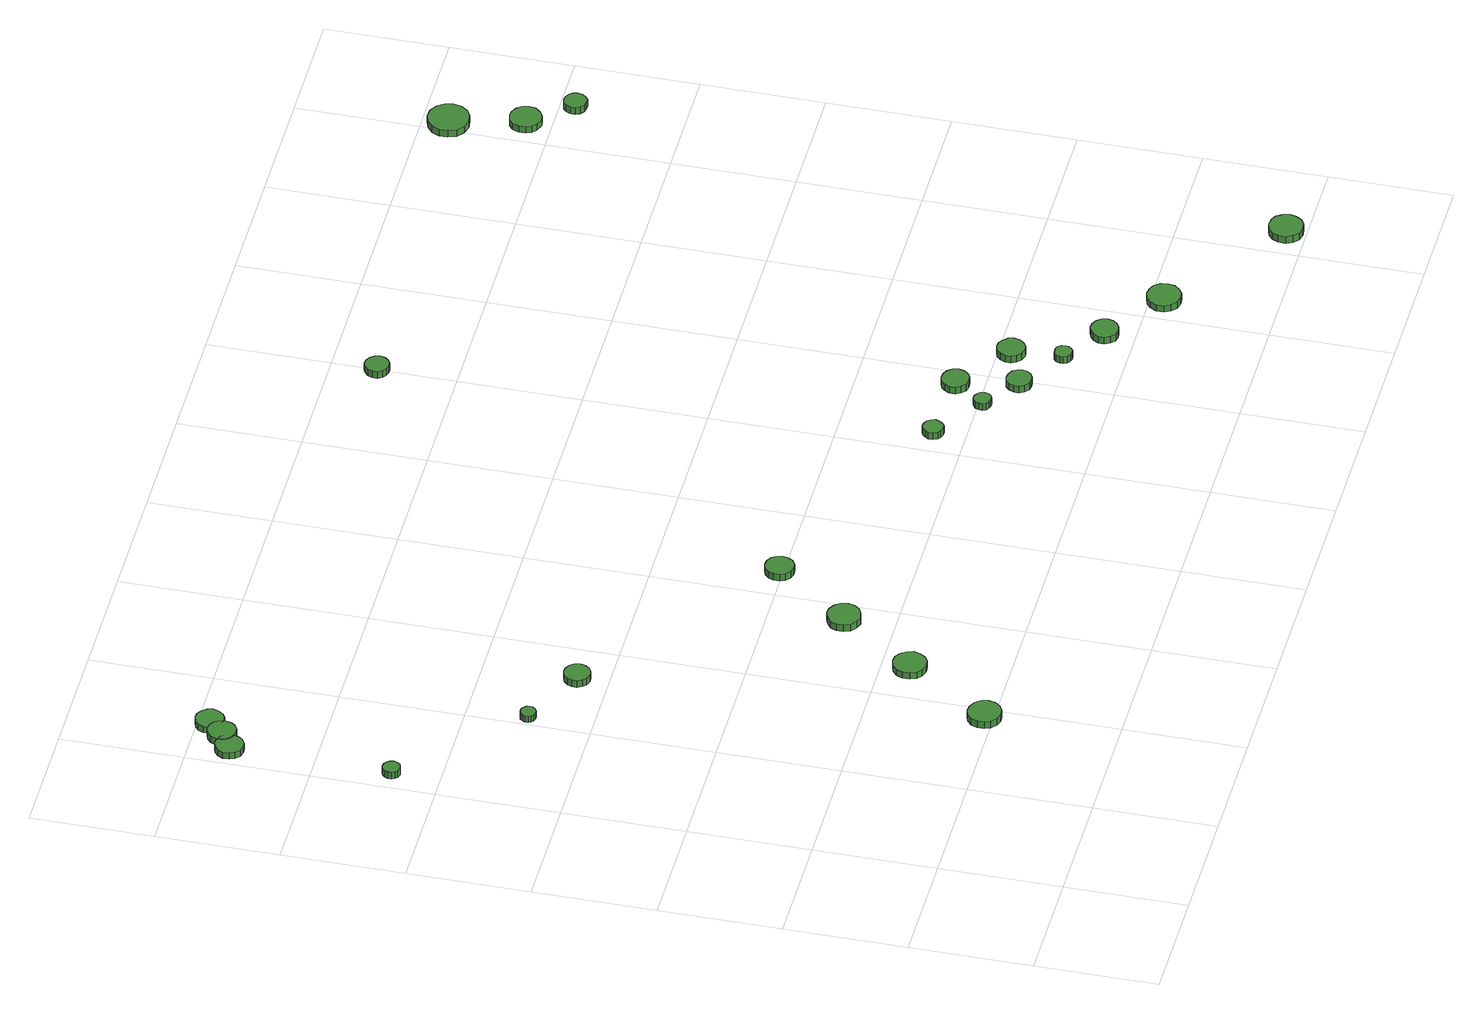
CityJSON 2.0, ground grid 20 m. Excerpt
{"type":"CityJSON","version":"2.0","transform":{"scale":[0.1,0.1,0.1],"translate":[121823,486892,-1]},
"CityObjects":{
"tree1":{"type":"SolitaryVegetationObject","attributes":{"function":"something"},"geometry":[{"type":"MultiSurface","lod":"1","boundaries":[[[0,1,2,3,4,5,6,7,8,9,10,11,12,13,14]],[[15,16,17,18,19,20,21,22,23,24,25,26,27,28,29]],[[0,29,28,1]],[[1,28,27,2]],[[2,27,26,3]],[[3,26,25,4]],[[4,25,24,5]],[[5,24,23,6]],[[6,23,22,7]],[[7,22,21,8]],[[8,21,20,9]],[[9,20,19,10]],[[10,19,18,11]],[[11,18,17,12]],[[12,17,16,13]],[[13,16,15,14]],[[14,15,29,0]]]}]},
"tree2":{"type":"SolitaryVegetationObject","attributes":{"function":"something"},"geometry":[{"type":"MultiSurface","lod":"1","boundaries":[[[30,31,32,33,34,35,36,37,38,39,40,41,42,43,44]],[[45,46,47,48,49,50,51,52,53,54,55,56,57,58,59]],[[30,59,58,31]],[[31,58,57,32]],[[32,57,56,33]],[[33,56,55,34]],[[34,55,54,35]],[[35,54,53,36]],[[36,53,52,37]],[[37,52,51,38]],[[38,51,50,39]],[[39,50,49,40]],[[40,49,48,41]],[[41,48,47,42]],[[42,47,46,43]],[[43,46,45,44]],[[44,45,59,30]]]}]},
"tree3":{"type":"SolitaryVegetationObject","attributes":{"function":"something"},"geometry":[{"type":"MultiSurface","lod":"1","boundaries":[[[60,61,62,63,64,65,66,67,68,69,70,71,72,73,74]],[[75,76,77,78,79,80,81,82,83,84,85,86,87,88,89]],[[60,89,88,61]],[[61,88,87,62]],[[62,87,86,63]],[[63,86,85,64]],[[64,85,84,65]],[[65,84,83,66]],[[66,83,82,67]],[[67,82,81,68]],[[68,81,80,69]],[[69,80,79,70]],[[70,79,78,71]],[[71,78,77,72]],[[72,77,76,73]],[[73,76,75,74]],[[74,75,89,60]]]}]},
"tree4":{"type":"SolitaryVegetationObject","attributes":{"function":"something"},"geometry":[{"type":"MultiSurface","lod":"1","boundaries":[[[90,91,92,93,94,95,96,97,98,99,100,101,102,103,104]],[[105,106,107,108,109,110,111,112,113,114,115,116,117,118,119]],[[90,119,118,91]],[[91,118,117,92]],[[92,117,116,93]],[[93,116,115,94]],[[94,115,114,95]],[[95,114,113,96]],[[96,113,112,97]],[[97,112,111,98]],[[98,111,110,99]],[[99,110,109,100]],[[100,109,108,101]],[[101,108,107,102]],[[102,107,106,103]],[[103,106,105,104]],[[104,105,119,90]]]}]},
"tree5":{"type":"SolitaryVegetationObject","attributes":{"function":"something"},"geometry":[{"type":"MultiSurface","lod":"1","boundaries":[[[120,121,122,123,124,125,126,127,128,129,130,131,132,133,134]],[[135,136,137,138,139,140,141,142,143,144,145,146,147,148,149]],[[120,149,148,121]],[[121,148,147,122]],[[122,147,146,123]],[[123,146,145,124]],[[124,145,144,125]],[[125,144,143,126]],[[126,143,142,127]],[[127,142,141,128]],[[128,141,140,129]],[[129,140,139,130]],[[130,139,138,131]],[[131,138,137,132]],[[132,137,136,133]],[[133,136,135,134]],[[134,135,149,120]]]}]},
"tree6":{"type":"SolitaryVegetationObject","attributes":{"function":"something"},"geometry":[{"type":"MultiSurface","lod":"1","boundaries":[[[150,151,152,153,154,155,156,157,158,159,160,161,162,163,164]],[[165,166,167,168,169,170,171,172,173,174,175,176,177,178,179]],[[150,179,178,151]],[[151,178,177,152]],[[152,177,176,153]],[[153,176,175,154]],[[154,175,174,155]],[[155,174,173,156]],[[156,173,172,157]],[[157,172,171,158]],[[158,171,170,159]],[[159,170,169,160]],[[160,169,168,161]],[[161,168,167,162]],[[162,167,166,163]],[[163,166,165,164]],[[164,165,179,150]]]}]},
"tree7":{"type":"SolitaryVegetationObject","attributes":{"function":"something"},"geometry":[{"type":"MultiSurface","lod":"1","boundaries":[[[180,181,182,183,184,185,186,187,188,189,190,191,192,193,194]],[[195,196,197,198,199,200,201,202,203,204,205,206,207,208,209]],[[180,209,208,181]],[[181,208,207,182]],[[182,207,206,183]],[[183,206,205,184]],[[184,205,204,185]],[[185,204,203,186]],[[186,203,202,187]],[[187,202,201,188]],[[188,201,200,189]],[[189,200,199,190]],[[190,199,198,191]],[[191,198,197,192]],[[192,197,196,193]],[[193,196,195,194]],[[194,195,209,180]]]}]},
"tree8":{"type":"SolitaryVegetationObject","attributes":{"function":"something"},"geometry":[{"type":"MultiSurface","lod":"1","boundaries":[[[210,211,212,213,214,215,216,217,218,219,220,221,222,223,224]],[[225,226,227,228,229,230,231,232,233,234,235,236,237,238,239]],[[210,239,238,211]],[[211,238,237,212]],[[212,237,236,213]],[[213,236,235,214]],[[214,235,234,215]],[[215,234,233,216]],[[216,233,232,217]],[[217,232,231,218]],[[218,231,230,219]],[[219,230,229,220]],[[220,229,228,221]],[[221,228,227,222]],[[222,227,226,223]],[[223,226,225,224]],[[224,225,239,210]]]}]},
"tree9":{"type":"SolitaryVegetationObject","attributes":{"function":"something"},"geometry":[{"type":"MultiSurface","lod":"1","boundaries":[[[240,241,242,243,244,245,246,247,248,249,250,251,252,253,254]],[[255,256,257,258,259,260,261,262,263,264,265,266,267,268,269]],[[240,269,268,241]],[[241,268,267,242]],[[242,267,266,243]],[[243,266,265,244]],[[244,265,264,245]],[[245,264,263,246]],[[246,263,262,247]],[[247,262,261,248]],[[248,261,260,249]],[[249,260,259,250]],[[250,259,258,251]],[[251,258,257,252]],[[252,257,256,253]],[[253,256,255,254]],[[254,255,269,240]]]}]},
"tree10":{"type":"SolitaryVegetationObject","attributes":{"function":"something"},"geometry":[{"type":"MultiSurface","lod":"1","boundaries":[[[270,271,272,273,274,275,276,277,278,279,280,281,282,283,284]],[[285,286,287,288,289,290,291,292,293,294,295,296,297,298,299]],[[270,299,298,271]],[[271,298,297,272]],[[272,297,296,273]],[[273,296,295,274]],[[274,295,294,275]],[[275,294,293,276]],[[276,293,292,277]],[[277,292,291,278]],[[278,291,290,279]],[[279,290,289,280]],[[280,289,288,281]],[[281,288,287,282]],[[282,287,286,283]],[[283,286,285,284]],[[284,285,299,270]]]}]},
"tree11":{"type":"SolitaryVegetationObject","attributes":{"function":"something"},"geometry":[{"type":"MultiSurface","lod":"1","boundaries":[[[300,301,302,303,304,305,306,307,308,309,310,311,312,313,314]],[[315,316,317,318,319,320,321,322,323,324,325,326,327,328,329]],[[300,329,328,301]],[[301,328,327,302]],[[302,327,326,303]],[[303,326,325,304]],[[304,325,324,305]],[[305,324,323,306]],[[306,323,322,307]],[[307,322,321,308]],[[308,321,320,309]],[[309,320,319,310]],[[310,319,318,311]],[[311,318,317,312]],[[312,317,316,313]],[[313,316,315,314]],[[314,315,329,300]]]}]},
"tree12":{"type":"SolitaryVegetationObject","attributes":{"function":"something"},"geometry":[{"type":"MultiSurface","lod":"1","boundaries":[[[330,331,332,333,334,335,336,337,338,339,340,341,342,343,344]],[[345,346,347,348,349,350,351,352,353,354,355,356,357,358,359]],[[330,359,358,331]],[[331,358,357,332]],[[332,357,356,333]],[[333,356,355,334]],[[334,355,354,335]],[[335,354,353,336]],[[336,353,352,337]],[[337,352,351,338]],[[338,351,350,339]],[[339,350,349,340]],[[340,349,348,341]],[[341,348,347,342]],[[342,347,346,343]],[[343,346,345,344]],[[344,345,359,330]]]}]},
"tree13":{"type":"SolitaryVegetationObject","attributes":{"function":"something"},"geometry":[{"type":"MultiSurface","lod":"1","boundaries":[[[360,361,362,363,364,365,366,367,368,369,370,371,372,373,374]],[[375,376,377,378,379,380,381,382,383,384,385,386,387,388,389]],[[360,389,388,361]],[[361,388,387,362]],[[362,387,386,363]],[[363,386,385,364]],[[364,385,384,365]],[[365,384,383,366]],[[366,383,382,367]],[[367,382,381,368]],[[368,381,380,369]],[[369,380,379,370]],[[370,379,378,371]],[[371,378,377,372]],[[372,377,376,373]],[[373,376,375,374]],[[374,375,389,360]]]}]},
"tree14":{"type":"SolitaryVegetationObject","attributes":{"function":"something"},"geometry":[{"type":"MultiSurface","lod":"1","boundaries":[[[390,391,392,393,394,395,396,397,398,399,400,401,402,403,404]],[[405,406,407,408,409,410,411,412,413,414,415,416,417,418,419]],[[390,419,418,391]],[[391,418,417,392]],[[392,417,416,393]],[[393,416,415,394]],[[394,415,414,395]],[[395,414,413,396]],[[396,413,412,397]],[[397,412,411,398]],[[398,411,410,399]],[[399,410,409,400]],[[400,409,408,401]],[[401,408,407,402]],[[402,407,406,403]],[[403,406,405,404]],[[404,405,419,390]]]}]},
"tree15":{"type":"SolitaryVegetationObject","attributes":{"function":"something"},"geometry":[{"type":"MultiSurface","lod":"1","boundaries":[[[420,421,422,423,424,425,426,427,428,429,430,431,432,433,434]],[[435,436,437,438,439,440,441,442,443,444,445,446,447,448,449]],[[420,449,448,421]],[[421,448,447,422]],[[422,447,446,423]],[[423,446,445,424]],[[424,445,444,425]],[[425,444,443,426]],[[426,443,442,427]],[[427,442,441,428]],[[428,441,440,429]],[[429,440,439,430]],[[430,439,438,431]],[[431,438,437,432]],[[432,437,436,433]],[[433,436,435,434]],[[434,435,449,420]]]}]},
"tree16":{"type":"SolitaryVegetationObject","attributes":{"function":"something"},"geometry":[{"type":"MultiSurface","lod":"1","boundaries":[[[450,451,452,453,454,455,456,457,458,459,460,461,462,463,464]],[[465,466,467,468,469,470,471,472,473,474,475,476,477,478,479]],[[450,479,478,451]],[[451,478,477,452]],[[452,477,476,453]],[[453,476,475,454]],[[454,475,474,455]],[[455,474,473,456]],[[456,473,472,457]],[[457,472,471,458]],[[458,471,470,459]],[[459,470,469,460]],[[460,469,468,461]],[[461,468,467,462]],[[462,467,466,463]],[[463,466,465,464]],[[464,465,479,450]]]}]},
"tree17":{"type":"SolitaryVegetationObject","attributes":{"function":"something"},"geometry":[{"type":"MultiSurface","lod":"1","boundaries":[[[480,481,482,483,484,485,486,487,488,489,490,491,492,493,494]],[[495,496,497,498,499,500,501,502,503,504,505,506,507,508,509]],[[480,509,508,481]],[[481,508,507,482]],[[482,507,506,483]],[[483,506,505,484]],[[484,505,504,485]],[[485,504,503,486]],[[486,503,502,487]],[[487,502,501,488]],[[488,501,500,489]],[[489,500,499,490]],[[490,499,498,491]],[[491,498,497,492]],[[492,497,496,493]],[[493,496,495,494]],[[494,495,509,480]]]}]},
"tree18":{"type":"SolitaryVegetationObject","attributes":{"function":"something"},"geometry":[{"type":"MultiSurface","lod":"1","boundaries":[[[510,511,512,513,514,515,516,517,518,519,520,521,522,523,524]],[[525,526,527,528,529,530,531,532,533,534,535,536,537,538,539]],[[510,539,538,511]],[[511,538,537,512]],[[512,537,536,513]],[[513,536,535,514]],[[514,535,534,515]],[[515,534,533,516]],[[516,533,532,517]],[[517,532,531,518]],[[518,531,530,519]],[[519,530,529,520]],[[520,529,528,521]],[[521,528,527,522]],[[522,527,526,523]],[[523,526,525,524]],[[524,525,539,510]]]}]},
"tree19":{"type":"SolitaryVegetationObject","attributes":{"function":"something"},"geometry":[{"type":"MultiSurface","lod":"1","boundaries":[[[540,541,542,543,544,545,546,547,548,549,550,551,552,553,554]],[[555,556,557,558,559,560,561,562,563,564,565,566,567,568,569]],[[540,569,568,541]],[[541,568,567,542]],[[542,567,566,543]],[[543,566,565,544]],[[544,565,564,545]],[[545,564,563,546]],[[546,563,562,547]],[[547,562,561,548]],[[548,561,560,549]],[[549,560,559,550]],[[550,559,558,551]],[[551,558,557,552]],[[552,557,556,553]],[[553,556,555,554]],[[554,555,569,540]]]}]},
"tree20":{"type":"SolitaryVegetationObject","attributes":{"function":"something"},"geometry":[{"type":"MultiSurface","lod":"1","boundaries":[[[570,571,572,573,574,575,576,577,578,579,580,581,582,583,584]],[[585,586,587,588,589,590,591,592,593,594,595,596,597,598,599]],[[570,599,598,571]],[[571,598,597,572]],[[572,597,596,573]],[[573,596,595,574]],[[574,595,594,575]],[[575,594,593,576]],[[576,593,592,577]],[[577,592,591,578]],[[578,591,590,579]],[[579,590,589,580]],[[580,589,588,581]],[[581,588,587,582]],[[582,587,586,583]],[[583,586,585,584]],[[584,585,599,570]]]}]},
"tree21":{"type":"SolitaryVegetationObject","attributes":{"function":"something"},"geometry":[{"type":"MultiSurface","lod":"1","boundaries":[[[600,601,602,603,604,605,606,607,608,609,610,611,612,613,614]],[[615,616,617,618,619,620,621,622,623,624,625,626,627,628,629]],[[600,629,628,601]],[[601,628,627,602]],[[602,627,626,603]],[[603,626,625,604]],[[604,625,624,605]],[[605,624,623,606]],[[606,623,622,607]],[[607,622,621,608]],[[608,621,620,609]],[[609,620,619,610]],[[610,619,618,611]],[[611,618,617,612]],[[612,617,616,613]],[[613,616,615,614]],[[614,615,629,600]]]}]},
"tree22":{"type":"SolitaryVegetationObject","attributes":{"function":"something"},"geometry":[{"type":"MultiSurface","lod":"1","boundaries":[[[630,631,632,633,634,635,636,637,638,639,640,641,642,643,644]],[[645,646,647,648,649,650,651,652,653,654,655,656,657,658,659]],[[630,659,658,631]],[[631,658,657,632]],[[632,657,656,633]],[[633,656,655,634]],[[634,655,654,635]],[[635,654,653,636]],[[636,653,652,637]],[[637,652,651,638]],[[638,651,650,639]],[[639,650,649,640]],[[640,649,648,641]],[[641,648,647,642]],[[642,647,646,643]],[[643,646,645,644]],[[644,645,659,630]]]}]},
"tree23":{"type":"SolitaryVegetationObject","attributes":{"function":"something"},"geometry":[{"type":"MultiSurface","lod":"1","boundaries":[[[660,661,662,663,664,665,666,667,668,669,670,671,672,673,674]],[[675,676,677,678,679,680,681,682,683,684,685,686,687,688,689]],[[660,689,688,661]],[[661,688,687,662]],[[662,687,686,663]],[[663,686,685,664]],[[664,685,684,665]],[[665,684,683,666]],[[666,683,682,667]],[[667,682,681,668]],[[668,681,680,669]],[[669,680,679,670]],[[670,679,678,671]],[[671,678,677,672]],[[672,677,676,673]],[[673,676,675,674]],[[674,675,689,660]]]}]}
},
"vertices":[
[49,1078,24],[47,1084,24],[44,1088,24],[39,1091,24],[33,1092,24],[27,1090,24],[23,1086,24],[21,1081,24],[21,1075,24],[23,1070,24],[27,1066,24],[33,1064,24],[39,1065,24],[44,1067,24],[47,1072,24],[47,1072,11],[44,1067,11],[39,1065,11],[33,1064,11],[27,1066,11],[23,1070,11],[21,1075,11],[21,1081,11],[23,1086,11],[27,1090,11],[33,1092,11],[39,1091,11],[44,1088,11],[47,1084,11],[49,1078,11],
[52,1335,26],[50,1344,26],[45,1352,26],[36,1357,26],[27,1358,26],[18,1355,26],[11,1348,26],[7,1340,26],[7,1330,26],[11,1322,26],[18,1315,26],[27,1312,26],[36,1313,26],[45,1318,26],[50,1326,26],[50,1326,14],[45,1318,14],[36,1313,14],[27,1312,14],[18,1315,14],[11,1322,14],[7,1330,14],[7,1340,14],[11,1348,14],[18,1355,14],[27,1358,14],[36,1357,14],[45,1352,14],[50,1344,14],[52,1335,14],
[407,214,22],[405,225,22],[398,234,22],[388,240,22],[377,241,22],[367,238,22],[358,230,22],[354,220,22],[354,209,22],[358,199,22],[367,191,22],[377,188,22],[388,189,22],[398,194,22],[405,203,22],[405,203,9],[398,194,9],[388,189,9],[377,188,9],[367,191,9],[358,199,9],[354,209,9],[354,220,9],[358,230,9],[367,238,9],[377,241,9],[388,240,9],[398,234,9],[405,225,9],[407,214,9],
[207,898,42],[206,903,42],[202,907,42],[198,910,42],[193,910,42],[188,909,42],[184,905,42],[182,900,42],[182,895,42],[184,890,42],[188,887,42],[193,885,42],[198,886,42],[202,888,42],[206,893,42],[206,893,30],[202,888,30],[198,886,30],[193,885,30],[188,887,30],[184,890,30],[182,895,30],[182,900,30],[184,905,30],[188,909,30],[193,910,30],[198,910,30],[202,907,30],[206,903,30],[207,898,30],
[82,1354,27],[80,1363,27],[75,1371,27],[67,1376,27],[57,1377,27],[48,1374,27],[41,1367,27],[37,1358,27],[37,1349,27],[41,1340,27],[48,1334,27],[57,1331,27],[67,1332,27],[75,1337,27],[80,1344,27],[80,1344,14],[75,1337,14],[67,1332,14],[57,1331,14],[48,1334,14],[41,1340,14],[37,1349,14],[37,1358,14],[41,1367,14],[48,1374,14],[57,1377,14],[67,1376,14],[75,1371,14],[80,1363,14],[82,1354,14],
[107,1379,26],[105,1388,26],[99,1396,26],[91,1401,26],[82,1402,26],[73,1399,26],[66,1393,26],[62,1384,26],[62,1374,26],[66,1366,26],[73,1359,26],[82,1356,26],[91,1357,26],[99,1362,26],[105,1370,26],[105,1370,14],[99,1362,14],[91,1357,14],[82,1356,14],[73,1359,14],[66,1366,14],[62,1374,14],[62,1384,14],[66,1393,14],[73,1399,14],[82,1402,14],[91,1401,14],[99,1396,14],[105,1388,14],[107,1379,14],
[336,848,34],[334,857,34],[329,864,34],[321,868,34],[313,869,34],[304,866,34],[298,860,34],[294,852,34],[294,844,34],[298,836,34],[304,830,34],[313,827,34],[321,828,34],[329,832,34],[334,839,34],[334,839,21],[329,832,21],[321,828,21],[313,827,21],[304,830,21],[298,836,21],[294,844,21],[294,852,21],[298,860,21],[304,866,21],[313,869,21],[321,868,21],[329,864,21],[334,857,21],[336,848,21],
[496,354,24],[493,365,24],[487,374,24],[477,380,24],[466,381,24],[455,377,24],[447,370,24],[443,360,24],[443,348,24],[447,338,24],[455,331,24],[466,327,24],[477,328,24],[487,334,24],[493,343,24],[493,343,12],[487,334,12],[477,328,12],[466,327,12],[455,331,12],[447,338,12],[443,348,12],[443,360,12],[447,370,12],[455,377,12],[466,381,12],[477,380,12],[487,374,12],[493,365,12],[496,354,12],
[581,479,30],[579,490,30],[572,499,30],[562,505,30],[551,506,30],[541,502,30],[532,495,30],[528,485,30],[528,474,30],[532,463,30],[541,456,30],[551,452,30],[562,454,30],[572,459,30],[579,468,30],[579,468,17],[572,459,17],[562,454,17],[551,452,17],[541,456,17],[532,463,17],[528,474,17],[528,485,17],[532,495,17],[541,502,17],[551,506,17],[562,505,17],[572,499,17],[579,490,17],[581,479,17],
[664,602,36],[662,611,36],[657,619,36],[649,624,36],[639,625,36],[630,622,36],[623,615,36],[619,607,36],[619,597,36],[623,589,36],[630,582,36],[639,579,36],[649,580,36],[657,585,36],[662,593,36],[662,593,23],[657,585,23],[649,580,23],[639,579,23],[630,582,23],[623,589,23],[619,597,23],[619,607,23],[623,615,23],[630,622,23],[639,625,23],[649,624,23],[657,619,23],[662,611,23],[664,602,23],
[1049,449,34],[1047,456,34],[1043,462,34],[1037,465,34],[1030,466,34],[1024,464,34],[1019,459,34],[1016,453,34],[1016,446,34],[1019,439,34],[1024,435,34],[1030,433,34],[1037,433,34],[1043,437,34],[1047,443,34],[1047,443,21],[1043,437,21],[1037,433,21],[1030,433,21],[1024,435,21],[1019,439,21],[1016,446,21],[1016,453,21],[1019,459,21],[1024,464,21],[1030,466,21],[1037,465,21],[1043,462,21],[1047,456,21],[1049,449,21],
[1133,391,33],[1132,397,33],[1128,401,33],[1123,404,33],[1117,405,33],[1112,403,33],[1107,399,33],[1105,394,33],[1105,388,33],[1107,382,33],[1112,379,33],[1117,377,33],[1123,377,33],[1128,380,33],[1132,385,33],[1132,385,20],[1128,380,20],[1123,377,20],[1117,377,20],[1112,379,20],[1107,382,20],[1105,388,20],[1105,394,20],[1107,399,20],[1112,403,20],[1117,405,20],[1123,404,20],[1128,401,20],[1132,397,20],[1133,391,20],
[1202,347,32],[1200,355,32],[1195,362,32],[1187,366,32],[1179,367,32],[1171,365,32],[1165,359,32],[1161,351,32],[1161,343,32],[1165,335,32],[1171,329,32],[1179,327,32],[1187,328,32],[1195,332,32],[1200,339,32],[1200,339,19],[1195,332,19],[1187,328,19],[1179,327,19],[1171,329,19],[1165,335,19],[1161,343,19],[1161,351,19],[1165,359,19],[1171,365,19],[1179,367,19],[1187,366,19],[1195,362,19],[1200,355,19],[1202,347,19],
[1180,443,33],[1178,452,33],[1172,460,33],[1164,464,33],[1155,465,33],[1146,462,33],[1139,456,33],[1135,448,33],[1135,438,33],[1139,430,33],[1146,423,33],[1155,421,33],[1164,422,33],[1172,426,33],[1178,434,33],[1178,434,20],[1172,426,20],[1164,422,20],[1155,421,20],[1146,423,20],[1139,430,20],[1135,438,20],[1135,448,20],[1139,456,20],[1146,462,20],[1155,465,20],[1164,464,20],[1172,460,20],[1178,452,20],[1180,443,20],
[1275,295,32],[1274,301,32],[1271,306,32],[1266,309,32],[1260,309,32],[1254,308,32],[1250,304,32],[1247,298,32],[1247,292,32],[1250,287,32],[1254,283,32],[1260,281,32],[1266,282,32],[1271,285,32],[1274,290,32],[1274,290,19],[1271,285,19],[1266,282,19],[1260,281,19],[1254,283,19],[1250,287,19],[1247,292,19],[1247,298,19],[1250,304,19],[1254,308,19],[1260,309,19],[1266,309,19],[1271,306,19],[1274,301,19],[1275,295,19],
[1275,377,32],[1273,386,32],[1267,393,32],[1259,398,32],[1250,399,32],[1241,396,32],[1234,390,32],[1230,381,32],[1230,372,32],[1234,363,32],[1241,357,32],[1250,354,32],[1259,355,32],[1267,360,32],[1273,367,32],[1273,367,19],[1267,360,19],[1259,355,19],[1250,354,19],[1241,357,19],[1234,363,19],[1230,372,19],[1230,381,19],[1234,390,19],[1241,396,19],[1250,399,19],[1259,398,19],[1267,393,19],[1273,386,19],[1275,377,19],
[1016,1326,25],[1014,1334,25],[1009,1341,25],[1002,1345,25],[994,1346,25],[987,1343,25],[981,1338,25],[977,1330,25],[977,1322,25],[981,1315,25],[987,1310,25],[994,1307,25],[1002,1308,25],[1009,1312,25],[1014,1318,25],[1014,1318,12],[1009,1312,12],[1002,1308,12],[994,1307,12],[987,1310,12],[981,1315,12],[977,1322,12],[977,1330,12],[981,1338,12],[987,1343,12],[994,1346,12],[1002,1345,12],[1009,1341,12],[1014,1334,12],[1016,1326,12],
[1353,246,33],[1351,255,33],[1345,263,33],[1337,267,33],[1328,268,33],[1319,265,33],[1312,259,33],[1308,251,33],[1308,241,33],[1312,233,33],[1319,226,33],[1328,224,33],[1337,225,33],[1345,229,33],[1351,237,33],[1351,237,20],[1345,229,20],[1337,225,20],[1328,224,20],[1319,226,20],[1312,233,20],[1308,241,20],[1308,251,20],[1312,259,20],[1319,265,20],[1328,268,20],[1337,267,20],[1345,263,20],[1351,255,20],[1353,246,20],
[1459,175,33],[1457,186,33],[1450,196,33],[1440,201,33],[1429,202,33],[1418,199,33],[1409,191,33],[1404,181,33],[1404,169,33],[1409,159,33],[1418,151,33],[1429,148,33],[1440,149,33],[1450,155,33],[1457,164,33],[1457,164,21],[1450,155,21],[1440,149,21],[1429,148,21],[1418,151,21],[1409,159,21],[1404,169,21],[1404,181,21],[1409,191,21],[1418,199,21],[1429,202,21],[1440,201,21],[1450,196,21],[1457,186,21],[1459,175,21],
[1670,30,32],[1667,41,32],[1661,51,32],[1651,56,32],[1639,57,32],[1628,54,32],[1620,46,32],[1615,36,32],[1615,24,32],[1620,14,32],[1628,6,32],[1639,3,32],[1651,4,32],[1661,10,32],[1667,19,32],[1667,19,19],[1661,10,19],[1651,4,19],[1639,3,19],[1628,6,19],[1620,14,19],[1615,24,19],[1615,36,19],[1620,46,19],[1628,54,19],[1639,57,19],[1651,56,19],[1661,51,19],[1667,41,19],[1670,30,19],
[1670,1242,24],[1668,1252,24],[1661,1261,24],[1652,1266,24],[1642,1267,24],[1631,1264,24],[1623,1257,24],[1619,1247,24],[1619,1236,24],[1623,1227,24],[1631,1220,24],[1642,1216,24],[1652,1217,24],[1661,1223,24],[1668,1231,24],[1668,1231,12],[1661,1223,12],[1652,1217,12],[1642,1216,12],[1631,1220,12],[1623,1227,12],[1619,1236,12],[1619,1247,12],[1623,1257,12],[1631,1264,12],[1642,1267,12],[1652,1266,12],[1661,1261,12],[1668,1252,12],[1670,1242,12],
[1648,1358,25],[1645,1371,25],[1637,1382,25],[1625,1389,25],[1611,1391,25],[1598,1386,25],[1587,1377,25],[1582,1365,25],[1582,1351,25],[1587,1338,25],[1598,1329,25],[1611,1325,25],[1625,1326,25],[1637,1333,25],[1645,1344,25],[1645,1344,12],[1637,1333,12],[1625,1326,12],[1611,1325,12],[1598,1329,12],[1587,1338,12],[1582,1351,12],[1582,1365,12],[1587,1377,12],[1598,1386,12],[1611,1391,12],[1625,1389,12],[1637,1382,12],[1645,1371,12],[1648,1358,12],
[1719,1176,24],[1718,1183,24],[1713,1189,24],[1707,1193,24],[1699,1194,24],[1692,1192,24],[1686,1187,24],[1683,1180,24],[1683,1172,24],[1686,1165,24],[1692,1160,24],[1699,1158,24],[1707,1158,24],[1713,1162,24],[1718,1168,24],[1718,1168,11],[1713,1162,11],[1707,1158,11],[1699,1158,11],[1692,1160,11],[1686,1165,11],[1683,1172,11],[1683,1180,11],[1686,1187,11],[1692,1192,11],[1699,1194,11],[1707,1193,11],[1713,1189,11],[1718,1183,11],[1719,1176,11]
]}
